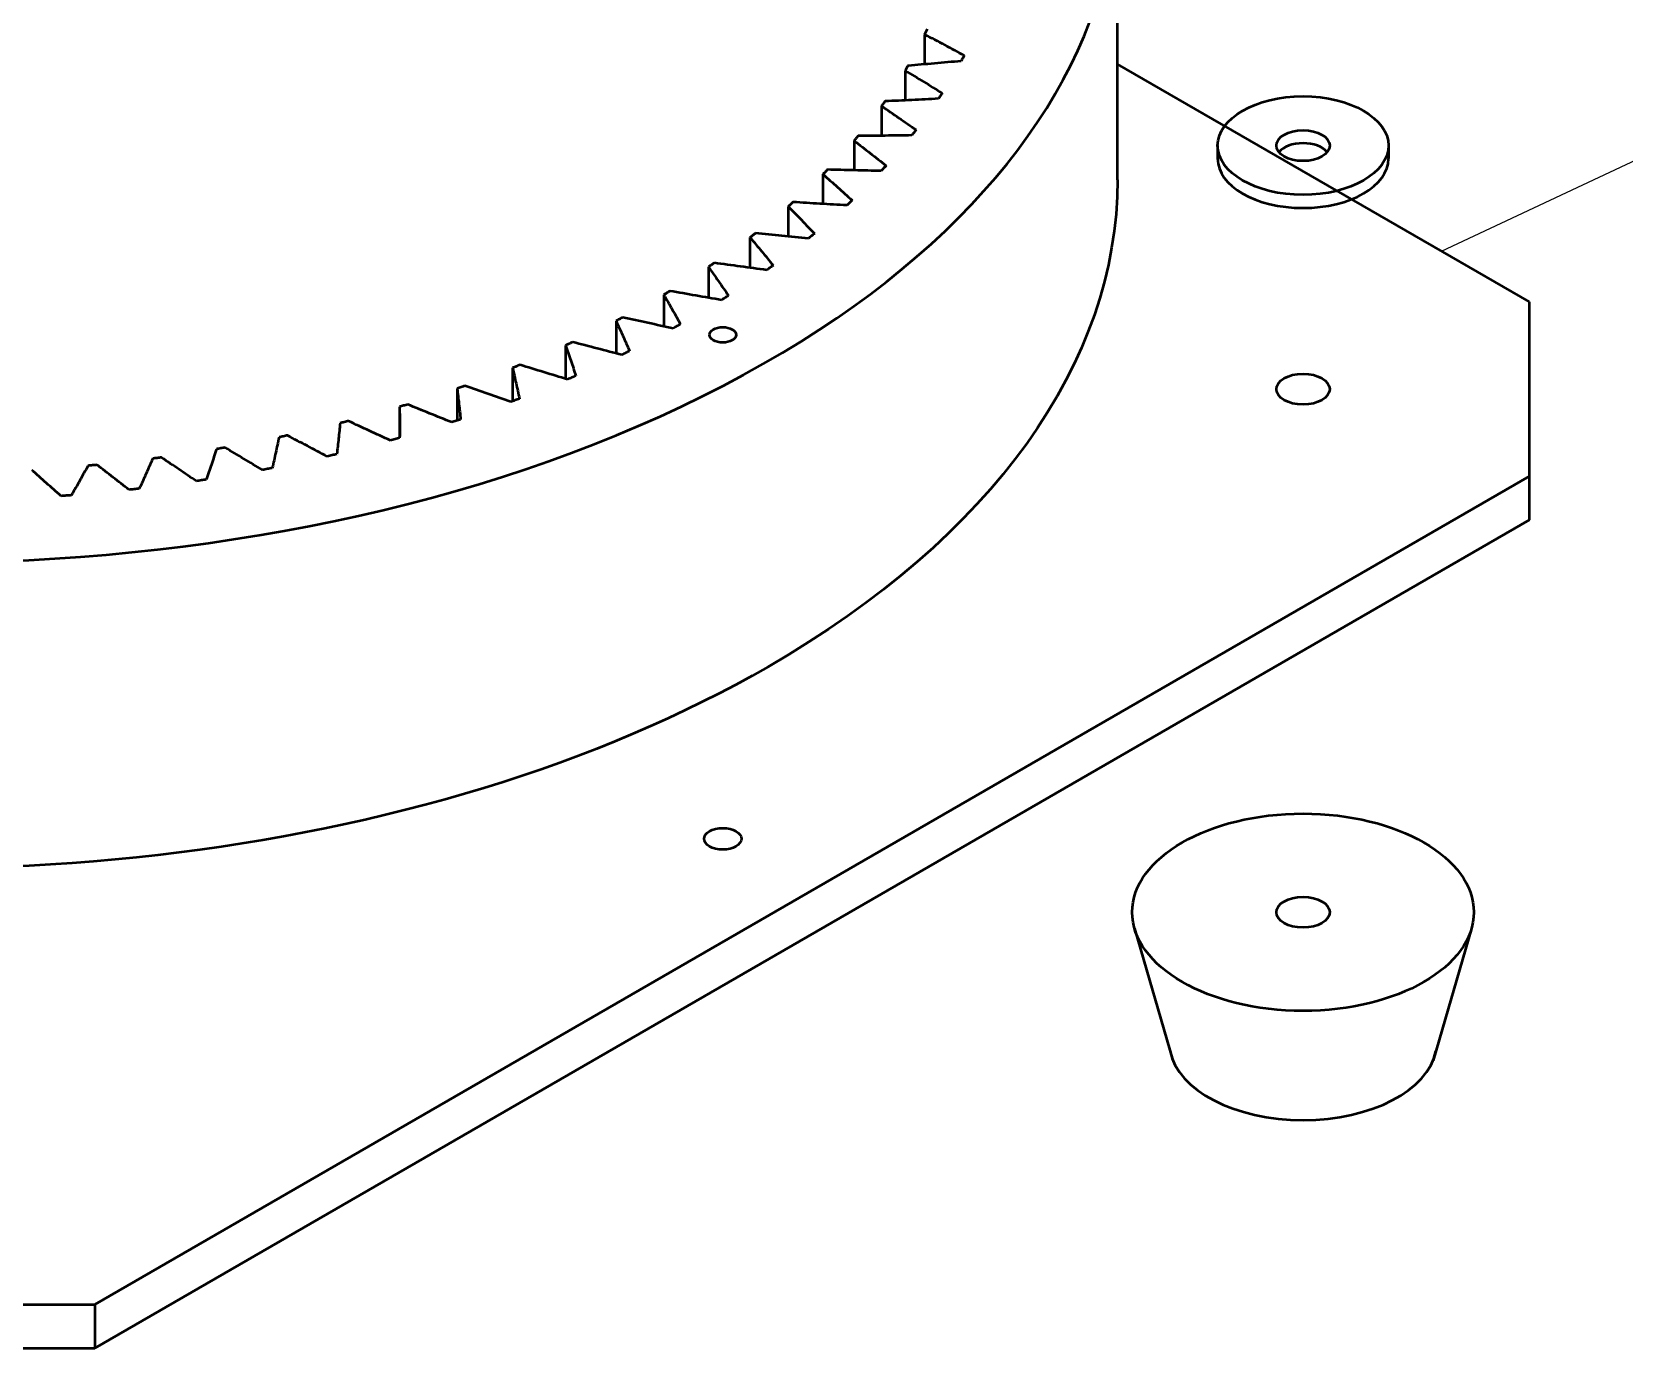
# Model space of a CAD drawing. Header units: inches. Extents: x 632 to 5727, y -9589 to -3994.
# Drawn here: x 769.9 to 822.1, y -5038.3 to -4995.1 of the extents above; entities that cross this region are included whole.
import ezdxf

# ---------------------------------------------------------------- set-up
doc = ezdxf.new("R2010")
doc.units = ezdxf.units.IN
doc.header["$MEASUREMENT"] = 0
doc.layers.add('visible line', color=7, linetype='Continuous', lineweight=50, plot=False)

msp = doc.modelspace()

# ---------------------------------------------------------------- linework, layer by layer
at = {"color": 2}
msp.add_line((816.13543, -5002.32617), (882.22845, -4971.33082), dxfattribs=at)
at = {"layer": 'visible line', "extrusion": (-0.707107, -0.408248, 0.57735)}
for p, q in [((805.51901, -4999.99313), (805.51901, -4989.97795)), ((799.2004, -4995.22421), (799.2004, -4996.20426)), ((798.55813, -4996.41315), (798.55813, -4997.38613)), ((797.78654, -4997.57619), (797.78654, -4998.54602)), ((796.88874, -4998.70863), (796.88874, -4999.67918)), ((795.86835, -4999.80591), (795.86835, -5000.78105)), ((794.72947, -5000.86362), (794.72947, -5001.84729)), ((793.4767, -5001.87749), (793.4767, -5002.87381)), ((792.11506, -5002.84345), (792.11506, -5003.85677)), ((790.65005, -5003.75761), (790.65005, -5004.79264)), ((789.08757, -5004.61628), (789.08757, -5005.67819)), ((787.43391, -5005.41601), (787.43391, -5006.51056)), ((785.69573, -5006.15357), (785.69573, -5007.24702)), ((783.88002, -5006.826), (783.88002, -5007.87842)), ((781.99409, -5007.43059), (781.99409, -5008.44859))]:
    msp.add_line(p, q, dxfattribs=at)
at = {"layer": 'visible line'}
for p, q in [((819.02301, -5003.99332), (805.51901, -4996.19678)), ((808.80052, -4998.86811, -1162.18406), (808.80052, -4999.29668, -1162.18406)), ((814.39936, -4998.86811, -1162.18406), (814.39936, -4999.29668, -1162.18406)), ((819.02301, -5009.70761), (819.02301, -5003.99332)), ((772.01021, -5036.85046), (819.02301, -5009.70761)), ((819.02301, -5011.13618), (819.02301, -5009.70761)), ((772.01021, -5038.27903), (819.02301, -5011.13618)), ((806.07884, -5024.52985, -129.65213), (807.33821, -5028.84748, -129.65213)), ((817.12103, -5024.52985, -129.65213), (815.86167, -5028.84748, -129.65213)), ((762.11277, -5036.85046), (772.01021, -5036.85046)), ((772.01021, -5036.85046), (772.01021, -5038.27903)), ((762.11277, -5038.27903), (772.01021, -5038.27903))]:
    msp.add_line(p, q, dxfattribs=at)
for centre, major_axis, start_param, end_param in [((766.4429, -4989.97795), (-39.07611, 0), -0.56026441, 3.70185706), ((811.59994, -4999.29668, -1162.18406), (-0.87482, 0), 3.57974168, 5.84503628), ((811.59994, -4999.29668, -1162.18406), (-2.79942, 0), 6.28318531, 9.42477796), ((811.59994, -5028.27877, -129.65213), (-4.37409, 0), 0.10652378, 3.03506887)]:
    msp.add_ellipse(centre, major_axis=major_axis, ratio=0.57735027, start_param=start_param, end_param=end_param, dxfattribs=at)
for centre, major_axis in [((811.59994, -4998.86811, -1162.18406), (-2.79942, 0)), ((811.59994, -4998.86811, -1162.18406), (-0.87482, 0)), ((792.5845, -5005.0708), (-0.43741, 0)), ((811.59994, -5006.85046), (-0.87482, 0)), ((811.59994, -5023.99305, -129.65213), (-5.59883, 0)), ((792.5845, -5021.58618), (-0.61237, 0)), ((811.59994, -5023.99305, -129.65213), (-0.87482, 0))]:
    msp.add_ellipse(centre, major_axis=major_axis, ratio=0.57735027, dxfattribs=at)
at = {"layer": 'visible line', "extrusion": (5.55112e-17, 4.44089e-16, -1)}
msp.add_ellipse((766.4429, -4999.99313), major_axis=(-39.07611, 0), ratio=0.57735027, start_param=-2.35619449, end_param=0, dxfattribs=at)
at = {"layer": 'visible line', "extrusion": (5.55112e-17, 3.88578e-16, -1)}
msp.add_ellipse((766.4429, -4999.99313), major_axis=(39.07611, 0), ratio=0.57735027, start_param=0, end_param=0.78539816, dxfattribs=at)
at = {"layer": 'visible line'}
for points, knots in [([(799.27903, -4995.05771), (799.26614, -4995.0855), (799.25314, -4995.11326), (799.22693, -4995.16876), (799.21372, -4995.19649), (799.2004, -4995.22421)], [0, 0, 0, 0, 0.426448268, 0.426448268, 0.852896536, 0.852896536, 0.852896536, 0.852896536]), ([(799.2004, -4995.22421), (799.41765, -4995.33854), (799.63491, -4995.45287), (800.06726, -4995.68237), (800.28264, -4995.7977), (800.49614, -4995.91402)], [0, 0, 0, 0, 2.51636884, 2.51636884, 5.03027569, 5.03027569, 5.03027569, 5.03027569]), ([(798.65489, -4996.24987), (798.63897, -4996.27713), (798.62295, -4996.30436), (798.5907, -4996.35879), (798.57446, -4996.38598), (798.55813, -4996.41315)], [0, 0, 0, 0, 0.426448268, 0.426448268, 0.852896536, 0.852896536, 0.852896536, 0.852896536]), ([(800.39787, -4996.09878), (800.10809, -4996.12588), (799.81772, -4996.15154), (799.23679, -4996.20141), (798.94584, -4996.22564), (798.65489, -4996.24987)], [0, 0, 0, 0, 2.5128792, 2.5128792, 5.02821938, 5.02821938, 5.02821938, 5.02821938]), ([(800.49614, -4995.91402), (800.48001, -4995.94486), (800.46376, -4995.97567), (800.431, -4996.03726), (800.41449, -4996.06803), (800.39787, -4996.09878)], [0, 0, 0, 0, 0.47762487, 0.47762487, 0.95524974, 0.95524974, 0.95524974, 0.95524974]), ([(798.55813, -4996.41315), (798.76239, -4996.53521), (798.96664, -4996.65726), (799.37291, -4996.90214), (799.57519, -4997.02512), (799.77548, -4997.14902)], [0, 0, 0, 0, 2.51636884, 2.51636884, 5.03027569, 5.03027569, 5.03027569, 5.03027569]), ([(799.65711, -4997.32982), (799.36494, -4997.34625), (799.07234, -4997.36123), (798.4871, -4997.38972), (798.19407, -4997.40325), (797.90105, -4997.41678)], [0, 0, 0, 0, 2.5128792, 2.5128792, 5.02821938, 5.02821938, 5.02821938, 5.02821938]), ([(799.77548, -4997.14902), (799.75599, -4997.17921), (799.73639, -4997.20937), (799.69693, -4997.26963), (799.67708, -4997.29974), (799.65711, -4997.32982)], [0, 0, 0, 0, 0.47762487, 0.47762487, 0.95524974, 0.95524974, 0.95524974, 0.95524974]), ([(797.90105, -4997.41678), (797.88217, -4997.4434), (797.86318, -4997.46999), (797.82501, -4997.52312), (797.80583, -4997.54967), (797.78654, -4997.57619)], [0, 0, 0, 0, 0.426448268, 0.426448268, 0.852896536, 0.852896536, 0.852896536, 0.852896536]), ([(797.78654, -4997.57619), (797.97698, -4997.70548), (798.16742, -4997.83476), (798.54596, -4998.09402), (798.73432, -4998.22416), (798.9206, -4998.35515)], [0, 0, 0, 0, 2.51636883, 2.51636883, 5.03027568, 5.03027568, 5.03027568, 5.03027568]), ([(798.9206, -4998.35515), (798.89784, -4998.38456), (798.87496, -4998.41394), (798.82896, -4998.47264), (798.80585, -4998.50196), (798.78261, -4998.53125)], [0, 0, 0, 0, 0.47762487, 0.47762487, 0.95524974, 0.95524974, 0.95524974, 0.95524974]), ([(797.02053, -4998.55373), (796.99876, -4998.5796), (796.9769, -4998.60545), (796.93297, -4998.65708), (796.91091, -4998.68287), (796.88874, -4998.70863)], [0, 0, 0, 0, 0.426448268, 0.426448268, 0.852896536, 0.852896536, 0.852896536, 0.852896536]), ([(796.88874, -4998.70863), (797.06459, -4998.84463), (797.24045, -4998.98063), (797.58975, -4999.25323), (797.76344, -4999.39), (797.93495, -4999.52755)], [0, 0, 0, 0, 2.51636883, 2.51636883, 5.03027568, 5.03027568, 5.03027568, 5.03027568]), ([(798.78261, -4998.53125), (798.48922, -4998.53695), (798.19557, -4998.54118), (797.60837, -4998.54819), (797.31445, -4998.55096), (797.02053, -4998.55373)], [0, 0, 0, 0, 2.5128792, 2.5128792, 5.02821938, 5.02821938, 5.02821938, 5.02821938]), ([(796.01689, -4999.65615), (795.99232, -4999.68117), (795.96766, -4999.70616), (795.91815, -4999.75608), (795.8933, -4999.78101), (795.86835, -4999.80591)], [0, 0, 0, 0, 0.426448268, 0.426448268, 0.852896536, 0.852896536, 0.852896536, 0.852896536]), ([(795.86835, -4999.80591), (796.02891, -4999.94808), (796.18946, -5000.09024), (796.50812, -5000.37508), (796.66643, -5000.51794), (796.82249, -5000.66149)], [0, 0, 0, 0, 2.51636883, 2.51636883, 5.03027568, 5.03027568, 5.03027568, 5.03027568]), ([(797.77789, -4999.69824), (797.48447, -4999.69318), (797.19094, -4999.68665), (796.60416, -4999.67214), (796.31052, -4999.66415), (796.01689, -4999.65615)], [0, 0, 0, 0, 2.5128792, 2.5128792, 5.02821938, 5.02821938, 5.02821938, 5.02821938]), ([(797.93495, -4999.52755), (797.909, -4999.55607), (797.88294, -4999.58455), (797.83059, -4999.64145), (797.8043, -4999.66986), (797.77789, -4999.69824)], [0, 0, 0, 0, 0.47762487, 0.47762487, 0.95524974, 0.95524974, 0.95524974, 0.95524974]), ([(794.89416, -5000.7196), (794.8669, -5000.74367), (794.83954, -5000.76771), (794.78464, -5000.81572), (794.7571, -5000.83968), (794.72947, -5000.86362)], [0, 0, 0, 0, 0.426448268, 0.426448268, 0.852896536, 0.852896536, 0.852896536, 0.852896536]), ([(794.72947, -5000.86362), (794.87409, -5001.01138), (795.0187, -5001.15914), (795.30543, -5001.45507), (795.44773, -5001.60344), (795.5877, -5001.75241)], [0, 0, 0, 0, 2.51636883, 2.51636883, 5.03027568, 5.03027568, 5.03027568, 5.03027568]), ([(796.64699, -5000.82609), (796.35472, -5000.8103), (796.0625, -5000.79303), (795.47849, -5000.75706), (795.18633, -5000.73833), (794.89416, -5000.7196)], [0, 0, 0, 0, 2.5128792, 2.5128792, 5.02821938, 5.02821938, 5.02821938, 5.02821938]), ([(796.82249, -5000.66149), (796.79346, -5000.689), (796.76432, -5000.71647), (796.70583, -5000.77134), (796.67647, -5000.79873), (796.64699, -5000.82609)], [0, 0, 0, 0, 0.47762487, 0.47762487, 0.95524974, 0.95524974, 0.95524974, 0.95524974]), ([(793.65687, -5001.7398), (793.62702, -5001.76282), (793.59708, -5001.78581), (793.53702, -5001.83171), (793.5069, -5001.85462), (793.4767, -5001.87749)], [0, 0, 0, 0, 0.426448268, 0.426448268, 0.852896536, 0.852896536, 0.852896536, 0.852896536]), ([(793.4767, -5001.87749), (793.60479, -5002.03025), (793.73288, -5002.18301), (793.98652, -5002.48885), (794.11223, -5002.64213), (794.23556, -5002.79593)], [0, 0, 0, 0, 2.51636883, 2.51636883, 5.03027568, 5.03027568, 5.03027568, 5.03027568]), ([(795.39448, -5001.91025), (795.10452, -5001.88379), (794.81479, -5001.85586), (794.23591, -5001.79858), (793.94639, -5001.76919), (793.65687, -5001.7398)], [0, 0, 0, 0, 2.5128792, 2.5128792, 5.02821938, 5.02821938, 5.02821938, 5.02821938]), ([(795.5877, -5001.75241), (795.55571, -5001.77881), (795.52361, -5001.80516), (795.45921, -5001.85777), (795.4269, -5001.88403), (795.39448, -5001.91025)], [0, 0, 0, 0, 0.47762487, 0.47762487, 0.95524974, 0.95524974, 0.95524974, 0.95524974]), ([(792.31, -5002.71263), (792.27768, -5002.73452), (792.24527, -5002.75636), (792.18029, -5002.79997), (792.14772, -5002.82173), (792.11506, -5002.84345)], [0, 0, 0, 0, 0.426448268, 0.426448268, 0.852896536, 0.852896536, 0.852896536, 0.852896536]), ([(792.11506, -5002.84345), (792.22611, -5003.0006), (792.33717, -5003.15774), (792.5567, -5003.47225), (792.66532, -5003.62982), (792.7715, -5003.78783)], [0, 0, 0, 0, 2.51636883, 2.51636883, 5.03027568, 5.03027568, 5.03027568, 5.03027568]), ([(794.02538, -5002.94637), (793.73892, -5002.90935), (793.45284, -5002.87087), (792.88142, -5002.7925), (792.59571, -5002.75257), (792.31, -5002.71263)], [0, 0, 0, 0, 2.5128792, 2.5128792, 5.02821938, 5.02821938, 5.02821938, 5.02821938]), ([(794.23556, -5002.79593), (794.20073, -5002.8211), (794.1658, -5002.84622), (794.09575, -5002.89637), (794.06062, -5002.92139), (794.02538, -5002.94637)], [0, 0, 0, 0, 0.47762487, 0.47762487, 0.95524974, 0.95524974, 0.95524974, 0.95524974]), ([(790.85897, -5003.63419), (790.82431, -5003.65485), (790.78957, -5003.67546), (790.71993, -5003.7166), (790.68503, -5003.73713), (790.65005, -5003.75761)], [0, 0, 0, 0, 0.426448268, 0.426448268, 0.852896536, 0.852896536, 0.852896536, 0.852896536]), ([(790.65005, -5003.75761), (790.74362, -5003.9185), (790.83719, -5004.07939), (791.02173, -5004.40131), (791.11282, -5004.56254), (791.20143, -5004.72412)], [0, 0, 0, 0, 2.51636883, 2.51636883, 5.03027568, 5.03027568, 5.03027568, 5.03027568]), ([(792.54522, -5003.93027), (792.26341, -5003.88283), (791.98212, -5003.83395), (791.42046, -5003.73482), (791.13972, -5003.68451), (790.85897, -5003.63419)], [0, 0, 0, 0, 2.5128792, 2.5128792, 5.02821938, 5.02821938, 5.02821938, 5.02821938]), ([(792.7715, -5003.78783), (792.73398, -5003.81167), (792.69637, -5003.83546), (792.62094, -5003.88295), (792.58313, -5003.90664), (792.54522, -5003.93027)], [0, 0, 0, 0, 0.47762487, 0.47762487, 0.95524974, 0.95524974, 0.95524974, 0.95524974]), ([(789.30963, -5004.50076), (789.27277, -5004.52011), (789.23583, -5004.53941), (789.16181, -5004.57791), (789.12473, -5004.59712), (789.08757, -5004.61628)], [0, 0, 0, 0, 0.426448268, 0.426448268, 0.852896536, 0.852896536, 0.852896536, 0.852896536]), ([(789.08757, -5004.61628), (789.16328, -5004.78027), (789.23898, -5004.94427), (789.38778, -5005.27229), (789.46098, -5005.43654), (789.53166, -5005.60103)], [0, 0, 0, 0, 2.51636883, 2.51636883, 5.03027568, 5.03027568, 5.03027568, 5.03027568]), ([(790.95996, -5004.85799), (790.68392, -5004.80033), (790.40858, -5004.74125), (789.85894, -5004.62175), (789.58428, -5004.56126), (789.30963, -5004.50076)], [0, 0, 0, 0, 2.5128792, 2.5128792, 5.02821938, 5.02821938, 5.02821938, 5.02821938]), ([(791.20143, -5004.72412), (791.16137, -5004.74654), (791.12121, -5004.76891), (791.04072, -5004.81353), (791.00039, -5004.83579), (790.95996, -5004.85799)], [0, 0, 0, 0, 0.47762487, 0.47762487, 0.95524974, 0.95524974, 0.95524974, 0.95524974]), ([(787.66821, -5005.30885), (787.6293, -5005.32681), (787.59032, -5005.34472), (787.51222, -5005.38044), (787.4731, -5005.39825), (787.43391, -5005.41601)], [0, 0, 0, 0, 0.426448268, 0.426448268, 0.852896536, 0.852896536, 0.852896536, 0.852896536]), ([(787.43391, -5005.41601), (787.49145, -5005.58244), (787.54898, -5005.74888), (787.66145, -5006.08169), (787.71646, -5006.24829), (787.76893, -5006.41504)], [0, 0, 0, 0, 2.51636883, 2.51636883, 5.03027568, 5.03027568, 5.03027568, 5.03027568]), ([(789.27598, -5005.7258), (789.00683, -5005.65814), (788.73852, -5005.5891), (788.20312, -5005.44971), (787.93566, -5005.37928), (787.66821, -5005.30885)], [0, 0, 0, 0, 2.5128792, 2.5128792, 5.02821938, 5.02821938, 5.02821938, 5.02821938]), ([(789.53166, -5005.60103), (789.48922, -5005.62194), (789.44669, -5005.6428), (789.36146, -5005.68438), (789.31876, -5005.70512), (789.27598, -5005.7258)], [0, 0, 0, 0, 0.47762487, 0.47762487, 0.95524974, 0.95524974, 0.95524974, 0.95524974]), ([(785.94132, -5006.05521), (785.90052, -5006.07171), (785.85965, -5006.08815), (785.77778, -5006.12094), (785.73678, -5006.13728), (785.69573, -5006.15357)], [0, 0, 0, 0, 0.426448268, 0.426448268, 0.852896536, 0.852896536, 0.852896536, 0.852896536]), ([(785.69573, -5006.15357), (785.73486, -5006.32178), (785.774, -5006.48999), (785.84968, -5006.82625), (785.88628, -5006.99452), (785.92032, -5007.16286)], [0, 0, 0, 0, 2.51636883, 2.51636883, 5.03027568, 5.03027568, 5.03027568, 5.03027568]), ([(787.50005, -5006.53019), (787.23887, -5006.45281), (786.9787, -5006.37408), (786.45968, -5006.21537), (786.2005, -5006.13529), (785.94132, -5006.05521)], [0, 0, 0, 0, 2.5128792, 2.5128792, 5.02821938, 5.02821938, 5.02821938, 5.02821938]), ([(787.76893, -5006.41504), (787.72427, -5006.43435), (787.67954, -5006.45361), (787.58991, -5006.49199), (787.54502, -5006.51112), (787.50005, -5006.53019)], [0, 0, 0, 0, 0.47762487, 0.47762487, 0.95524974, 0.95524974, 0.95524974, 0.95524974]), ([(784.13592, -5006.73683), (784.09339, -5006.7518), (784.05079, -5006.76672), (783.96549, -5006.79644), (783.92278, -5006.81125), (783.88002, -5006.826)], [0, 0, 0, 0, 0.426448268, 0.426448268, 0.852896536, 0.852896536, 0.852896536, 0.852896536]), ([(783.88002, -5006.826), (783.9006, -5006.9953), (783.92118, -5007.1646), (783.95976, -5007.50296), (783.9778, -5007.67223), (783.99329, -5007.84148)], [0, 0, 0, 0, 2.51636883, 2.51636883, 5.03027567, 5.03027567, 5.03027567, 5.03027567]), ([(785.63933, -5007.26793), (785.38718, -5007.18115), (785.13618, -5007.09305), (784.63564, -5006.91565), (784.38578, -5006.82624), (784.13592, -5006.73683)], [0, 0, 0, 0, 2.5128792, 2.5128792, 5.02821938, 5.02821938, 5.02821938, 5.02821938]), ([(785.92032, -5007.16286), (785.87363, -5007.1805), (785.82687, -5007.19807), (785.73321, -5007.2331), (785.68631, -5007.25055), (785.63933, -5007.26793)], [0, 0, 0, 0, 0.47762487, 0.47762487, 0.95524974, 0.95524974, 0.95524974, 0.95524974]), ([(782.25928, -5007.35097), (782.21518, -5007.36435), (782.17104, -5007.37768), (782.08264, -5007.40422), (782.03839, -5007.41743), (781.99409, -5007.43059)], [0, 0, 0, 0, 0.426448268, 0.426448268, 0.852896536, 0.852896536, 0.852896536, 0.852896536]), ([(781.99409, -5007.43059), (781.99603, -5007.6003), (781.99797, -5007.77002), (781.99931, -5008.10911), (781.99872, -5008.2787), (781.99558, -5008.44817)], [0, 0, 0, 0, 2.51636884, 2.51636884, 5.03027569, 5.03027569, 5.03027569, 5.03027569]), ([(783.70132, -5007.93605), (783.45921, -5007.84021), (783.21839, -5007.7431), (782.73835, -5007.54773), (782.49882, -5007.44935), (782.25928, -5007.35097)], [0, 0, 0, 0, 2.5128792, 2.5128792, 5.02821938, 5.02821938, 5.02821938, 5.02821938]), ([(780.04555, -5007.9649), (780.02884, -5008.13435), (780.01213, -5008.30379), (779.97622, -5008.64224), (779.957, -5008.81147), (779.93525, -5008.98049)], [0, 0, 0, 0, 2.51636883, 2.51636883, 5.03027567, 5.03027567, 5.03027567, 5.03027567]), ([(780.31895, -5007.89515), (780.27347, -5007.90689), (780.22795, -5007.91858), (780.13682, -5007.94183), (780.0912, -5007.95339), (780.04555, -5007.9649)], [0, 0, 0, 0, 0.426448268, 0.426448268, 0.852896536, 0.852896536, 0.852896536, 0.852896536]), ([(781.69381, -5008.53186), (781.46272, -5008.42735), (781.23305, -5008.32161), (780.77544, -5008.10906), (780.5472, -5008.00211), (780.31895, -5007.89515)], [0, 0, 0, 0, 2.5128792, 2.5128792, 5.02821938, 5.02821938, 5.02821938, 5.02821938]), ([(783.99329, -5007.84148), (783.94475, -5007.85738), (783.89616, -5007.8732), (783.79883, -5007.90473), (783.75011, -5007.92042), (783.70132, -5007.93605)], [0, 0, 0, 0, 0.47762487, 0.47762487, 0.95524974, 0.95524974, 0.95524974, 0.95524974]), ([(775.99221, -5008.81439), (775.93849, -5008.98125), (775.88476, -5009.14811), (775.77493, -5009.48121), (775.71875, -5009.64768), (775.66012, -5009.81374)], [0, 0, 0, 0, 2.51636883, 2.51636883, 5.03027567, 5.03027567, 5.03027567, 5.03027567]), ([(776.27871, -5008.76518), (776.23102, -5008.7735), (776.1833, -5008.78176), (776.0878, -5008.79817), (776.04002, -5008.80631), (775.99221, -5008.81439)], [0, 0, 0, 0, 0.426448268, 0.426448268, 0.852896536, 0.852896536, 0.852896536, 0.852896536]), ([(777.5029, -5009.49725), (777.29658, -5009.37669), (777.09195, -5009.25502), (776.68462, -5009.01073), (776.48166, -5008.88796), (776.27871, -5008.76518)], [0, 0, 0, 0, 2.5128792, 2.5128792, 5.02821938, 5.02821938, 5.02821938, 5.02821938]), ([(778.04223, -5008.42679), (778.00695, -5008.59528), (777.97166, -5008.76377), (777.89864, -5009.10023), (777.86086, -5009.26841), (777.82059, -5009.43629)], [0, 0, 0, 0, 2.51636883, 2.51636883, 5.03027568, 5.03027568, 5.03027568, 5.03027568]), ([(778.32275, -5008.36719), (778.27607, -5008.37724), (778.22936, -5008.38723), (778.13585, -5008.4071), (778.08906, -5008.41697), (778.04223, -5008.42679)], [0, 0, 0, 0, 0.426448268, 0.426448268, 0.852896536, 0.852896536, 0.852896536, 0.852896536]), ([(779.6249, -5009.05296), (779.40575, -5008.9402), (779.18816, -5008.82626), (778.75482, -5008.59738), (778.53878, -5008.48229), (778.32275, -5008.36719)], [0, 0, 0, 0, 2.5128792, 2.5128792, 5.02821938, 5.02821938, 5.02821938, 5.02821938]), ([(781.99558, -5008.44817), (781.9454, -5008.46226), (781.89516, -5008.47627), (781.79457, -5008.50417), (781.74422, -5008.51805), (781.69381, -5008.53186)], [0, 0, 0, 0, 0.47762487, 0.47762487, 0.95524974, 0.95524974, 0.95524974, 0.95524974]), ([(772.0802, -5009.33292), (772.03107, -5009.33769), (771.98193, -5009.34239), (771.8836, -5009.35168), (771.83442, -5009.35627), (771.78522, -5009.36079)], [0, 0, 0, 0, 0.426448268, 0.426448268, 0.852896536, 0.852896536, 0.852896536, 0.852896536]), ([(773.13403, -5010.14857), (772.95581, -5010.0139), (772.7795, -5009.87825), (772.42901, -5009.60616), (772.25461, -5009.46954), (772.0802, -5009.33292)], [0, 0, 0, 0, 2.5128792, 2.5128792, 5.02821938, 5.02821938, 5.02821938, 5.02821938]), ([(773.90374, -5009.12614), (773.83179, -5009.29069), (773.75984, -5009.45525), (773.61364, -5009.78366), (773.53929, -5009.94774), (773.46253, -5010.11132)], [0, 0, 0, 0, 2.51636883, 2.51636883, 5.03027567, 5.03027567, 5.03027567, 5.03027567]), ([(774.19506, -5009.08752), (774.14656, -5009.09408), (774.09803, -5009.10058), (774.00092, -5009.11345), (773.95234, -5009.11982), (773.90374, -5009.12614)], [0, 0, 0, 0, 0.426448268, 0.426448268, 0.852896536, 0.852896536, 0.852896536, 0.852896536]), ([(775.33637, -5009.86295), (775.14371, -5009.73507), (774.95286, -5009.60615), (774.57318, -5009.34744), (774.38412, -5009.21748), (774.19506, -5009.08752)], [0, 0, 0, 0, 2.5128792, 2.5128792, 5.02821938, 5.02821938, 5.02821938, 5.02821938]), ([(779.93525, -5008.98049), (779.88362, -5008.99271), (779.83195, -5009.00486), (779.7285, -5009.02902), (779.67672, -5009.04102), (779.6249, -5009.05296)], [0, 0, 0, 0, 0.47762487, 0.47762487, 0.95524974, 0.95524974, 0.95524974, 0.95524974]), ([(770.90475, -5010.35298), (770.74168, -5010.21205), (770.58062, -5010.07022), (770.26073, -5009.78584), (770.10169, -5009.64311), (769.94264, -5009.50037)], [0, 0, 0, 0, 2.5128792, 2.5128792, 5.02821938, 5.02821938, 5.02821938, 5.02821938]), ([(771.78522, -5009.36079), (771.69534, -5009.52238), (771.60546, -5009.68397), (771.42347, -5010.00637), (771.33125, -5010.16738), (771.23667, -5010.32783)], [0, 0, 0, 0, 2.51636883, 2.51636883, 5.03027568, 5.03027568, 5.03027568, 5.03027568]), ([(775.66012, -5009.81374), (775.60623, -5009.82209), (775.5523, -5009.83037), (775.44439, -5009.84677), (775.39039, -5009.85489), (775.33637, -5009.86295)], [0, 0, 0, 0, 0.47762487, 0.47762487, 0.95524974, 0.95524974, 0.95524974, 0.95524974]), ([(777.82059, -5009.43629), (777.76772, -5009.4466), (777.71482, -5009.45683), (777.60892, -5009.47715), (777.55593, -5009.48724), (777.5029, -5009.49725)], [0, 0, 0, 0, 0.47762487, 0.47762487, 0.95524974, 0.95524974, 0.95524974, 0.95524974]), ([(771.23667, -5010.32783), (771.18139, -5010.33217), (771.12608, -5010.33644), (771.01544, -5010.34482), (770.9601, -5010.34894), (770.90475, -5010.35298)], [0, 0, 0, 0, 0.47762487, 0.47762487, 0.95524974, 0.95524974, 0.95524974, 0.95524974]), ([(773.46253, -5010.11132), (773.40783, -5010.11768), (773.3531, -5010.12396), (773.2436, -5010.13638), (773.18883, -5010.14251), (773.13403, -5010.14857)], [0, 0, 0, 0, 0.47762487, 0.47762487, 0.95524974, 0.95524974, 0.95524974, 0.95524974])]:
    msp.add_open_spline(points, degree=3, knots=knots, dxfattribs=at)

doc.saveas('drawing.dxf')
